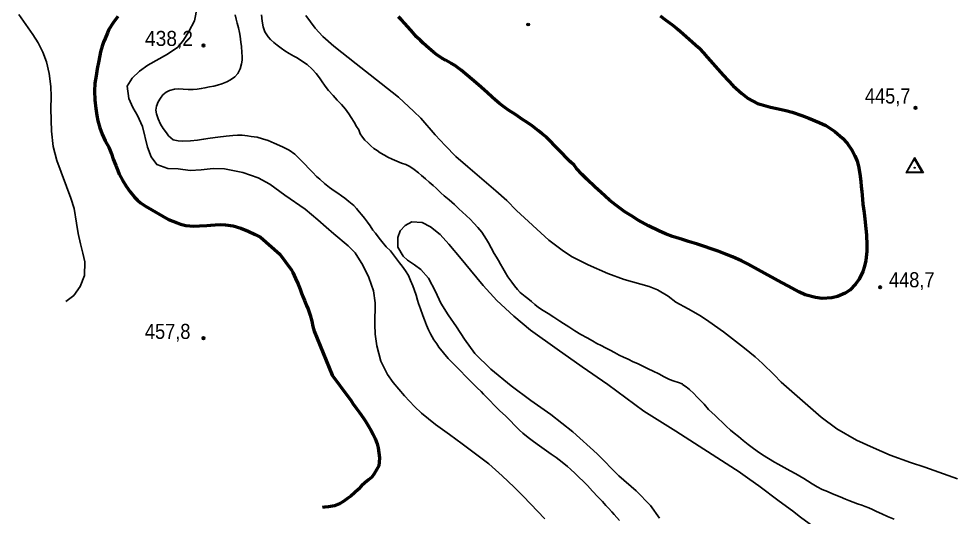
# Model space of a CAD drawing. Header units: metres. Extents: x 549268 to 556659, y 1838059 to 1844558.
# Drawn here: x 550844 to 551896, y 1840644 to 1841206 of the extents above; entities that cross this region are included whole.
import ezdxf

# ---------------------------------------------------------------- set-up
doc = ezdxf.new("R2010")
doc.units = ezdxf.units.M
doc.header["$LTSCALE"] = 0.8
for name, color, linetype, lineweight in [('1', 7, 'Continuous', 25), ('2', 7, 'Continuous', 53), ('5', 7, 'Continuous', 13), ('6', 7, 'Continuous', 13)]:
    doc.layers.add(name, color=color, linetype=linetype, lineweight=lineweight)

msp = doc.modelspace()

# ---------------------------------------------------------------- hatches: boundary and pattern name
at = {"layer": '5'}
for points in [[(551419.27, 1841199.09, 1), (551416.27, 1841199.09, 1)], [(551053.82, 1841175.54, 1), (551050.82, 1841175.54, 1)], [(551855.3, 1841105.17, 1), (551852.3, 1841105.17, 1)], [(551815.52, 1840902.96, 1), (551812.52, 1840902.96, 1)], [(551053.67, 1840845.67, 1), (551050.67, 1840845.67, 1)]]:
    msp.add_hatch(color=256, dxfattribs=at).paths.add_polyline_path(points)
at = {"layer": '6'}
msp.add_hatch(color=256, dxfattribs=at).paths.add_polyline_path([(551853.44, 1841037.69, 1), (551852.24, 1841037.69, 1)])
msp.add_hatch(color=256, dxfattribs=at).paths.add_polyline_path([(551853.44, 1841037.69, 1), (551852.24, 1841037.69, 1)])

# ---------------------------------------------------------------- linework, layer by layer
at = {"layer": '1'}
for points in [[(551045.23, 1841218.78), (551042.23, 1841203.36), (551035.83, 1841191.28), (551029.9, 1841181.59), (551023.39, 1841173.51), (551011.67, 1841165.57), (550989.61, 1841153.21), (550980.21, 1841146.46), (550971.85, 1841138.67), (550966.51, 1841129.45), (550968.24, 1841115.66), (550972.86, 1841105.6), (550978.02, 1841096.52)], [(550844.24, 1841210.45), (550860.18, 1841187.67), (550866.14, 1841178.43), (550871.59, 1841167.96), (550871.59, 1841167.96), (550875.41, 1841157.15), (550878.49, 1841143.92), (550880.59, 1841129.14), (550880.8, 1841118.14), (550880.48, 1841104.1), (550881.02, 1841079), (550882.94, 1841061.61), (550887.36, 1841045.95), (550903.03, 1841003.55), (550906.6, 1840991.55), (550909.44, 1840975.04), (550911.02, 1840963.44), (550913.73, 1840952.1), (550916.49, 1840941.43), (550918.51, 1840931.56), (550918.23, 1840916.1), (550913.54, 1840903.84), (550906.37, 1840893.73), (550897.47, 1840886.77)], [(551239.79, 1840972.17), (551236.72, 1840976.46), (551233.59, 1840980.67), (551230.16, 1840984.84), (551227.46, 1840988.03), (551224.49, 1840991.57), (551221.36, 1840995.09), (551216.01, 1840999.73), (551211.25, 1841003.43), (551207.64, 1841005.97), (551203.34, 1841009.03), (551199.43, 1841011.54), (551194.27, 1841015.42), (551188.64, 1841019.93), (551183.3, 1841024.63), (551179.59, 1841027.92), (551175.39, 1841032.15), (551170.99, 1841036.66), (551166.37, 1841041.76), (551160.85, 1841047.28), (551154.94, 1841052.83), (551148.76, 1841057.5), (551141.89, 1841060.94), (551137.75, 1841062.8), (551131.96, 1841065.53), (551125.23, 1841068.44), (551118.86, 1841070.41), (551112.68, 1841071.94), (551105.88, 1841073), (551101.65, 1841073.7), (551095.66, 1841074.41), (551090.58, 1841074.54), (551085.13, 1841074.02), (551077.64, 1841073.16), (551068.42, 1841072.16), (551059.89, 1841071.02), (551052.47, 1841069.71), (551045.44, 1841068.91), (551037.48, 1841068.15), (551028.8, 1841067.67), (551023.87, 1841067.83), (551018.26, 1841069.2), (551013.04, 1841073.53), (551010.62, 1841076.91), (551006.94, 1841081.81), (551003.94, 1841086.88), (551001.35, 1841092.85), (550999.19, 1841098.48), (550998.53, 1841102.54), (550999.26, 1841107.15), (551001.33, 1841112.09), (551003.81, 1841116.16), (551006.58, 1841119.72), (551010.32, 1841122.95), (551013.84, 1841124.85), (551019.82, 1841126.05), (551024.14, 1841126.51), (551029.36, 1841126.4), (551034.95, 1841125.87), (551040.57, 1841125.73), (551045.05, 1841126.06), (551049.71, 1841126.79), (551053.83, 1841127.54), (551058.98, 1841128.72), (551063.75, 1841129.77), (551067.86, 1841130.67), (551072.88, 1841132.22), (551078.51, 1841134.38), (551082.5, 1841136.87), (551087.59, 1841140.26), (551090.99, 1841143.75), (551093.69, 1841149.15), (551095.14, 1841154.7), (551095.82, 1841159.08), (551095.94, 1841163.08), (551095.61, 1841167.56), (551095.02, 1841174.16), (551094.37, 1841179.29), (551093.41, 1841185.77), (551092.72, 1841190.13), (551091.67, 1841195.44), (551090.17, 1841200.7), (551088.93, 1841205.07), (551087.79, 1841209.91)], [(551117.69, 1841209.96), (551118.27, 1841202.83), (551119.3, 1841196.44), (551121.16, 1841190.77), (551125.06, 1841185.27), (551127.83, 1841182.17), (551131.3, 1841178.92), (551135.38, 1841175.75), (551139.6, 1841172.6), (551143.98, 1841169.46), (551148.64, 1841166.52), (551153.84, 1841163.56), (551157.55, 1841161.5), (551162.55, 1841158.29), (551168.85, 1841153.93), (551174.55, 1841148.82), (551179.13, 1841144.02), (551182.83, 1841138.97), (551185.23, 1841135.74), (551189.42, 1841129.74), (551193.06, 1841124.6), (551198.12, 1841119.02), (551202.9, 1841113.94), (551207.5, 1841109), (551211.99, 1841103.73), (551215.9, 1841098.24), (551218.63, 1841094.21), (551221.89, 1841088.94), (551224.39, 1841084.27), (551227.16, 1841080.48), (551228.82, 1841075.78)], [(551901.19, 1840687.12), (551864.29, 1840700.15), (551848.07, 1840705.39), (551825.21, 1840713.94), (551806.46, 1840721.85), (551787.32, 1840730.74), (551765.38, 1840743.43), (551747.8, 1840756.41), (551702.63, 1840796.16), (551694.88, 1840804.27), (551681.74, 1840817.02), (551673.28, 1840824.52), (551661.44, 1840834.2), (551661.44, 1840834.2), (551637.74, 1840852.63), (551621.09, 1840864.43), (551611.88, 1840870.67), (551597.9, 1840878.78), (551584.12, 1840886.27), (551575.36, 1840893.09), (551563.33, 1840900.14), (551554.04, 1840903.91), (551525.71, 1840911.65), (551507.62, 1840918.34), (551485.23, 1840928.38), (551467.37, 1840937.44), (551457.65, 1840943.61), (551441.05, 1840956.07), (551404.69, 1840989.65), (551393.85, 1841000.62), (551381.31, 1841011.76), (551349.82, 1841038.56), (551336.41, 1841050.38), (551324.36, 1841062.75), (551313.14, 1841074.7), (551296.79, 1841093.41), (551288.96, 1841101.12), (551271.77, 1841117.26), (551239.99, 1841142.21), (551224.27, 1841154.9), (551198.99, 1841174.57), (551186.47, 1841185.46), (551178.05, 1841194.78), (551167.56, 1841209.16)], [(550978.02, 1841096.52), (550983.45, 1841084.23), (550989.22, 1841060.83), (550993.32, 1841049.8), (550999.69, 1841041.38), (551012.21, 1841036.72), (551023.92, 1841036.37), (551037.36, 1841034.68), (551049.49, 1841035.15), (551063.14, 1841036.99), (551076.05, 1841036.4), (551096.4, 1841032.33), (551113.88, 1841026.34), (551126.97, 1841019.15), (551143.94, 1841006.88), (551166.55, 1840990.9), (551181.16, 1840978.85), (551190.22, 1840970.64), (551198.94, 1840963.17), (551215.27, 1840949.78), (551222.88, 1840941.78), (551231.48, 1840927.94), (551238.41, 1840914.02), (551243.53, 1840898.97), (551245.48, 1840885.46), (551245.04, 1840860.9), (551245.62, 1840850.08), (551247.39, 1840836.94), (551251.89, 1840819.61), (551259.45, 1840804.73), (551265.92, 1840795.55), (551278.43, 1840780.51), (551289.79, 1840768.45), (551297.71, 1840761.13), (551313.32, 1840748.3), (551329.11, 1840737.17), (551343.66, 1840726.54), (551373.45, 1840704.06), (551388.5, 1840690.51), (551401.89, 1840677.79), (551411.98, 1840667.64), (551420.45, 1840658.97), (551436.46, 1840641.9)], [(551228.82, 1841075.78), (551231.36, 1841072.04), (551234.06, 1841068.85), (551237.23, 1841065.56), (551240.7, 1841062.31), (551244.12, 1841059.52), (551247.73, 1841056.98), (551251.28, 1841054.36), (551256.2, 1841051.75), (551259.85, 1841049.6), (551264.5, 1841047.34), (551269.82, 1841045.25), (551275.18, 1841042.85), (551279.99, 1841041.15), (551284.69, 1841039.13), (551289.56, 1841035.75), (551294.25, 1841031.97), (551297.77, 1841028.95), (551302.16, 1841025.13), (551306.44, 1841021.53), (551310.74, 1841017.77), (551314.22, 1841014.52), (551319.29, 1841009.48), (551323.24, 1841006.14), (551328.81, 1841001.39), (551334.66, 1840996.3), (551340.23, 1840991.01), (551343.51, 1840988.05), (551348.53, 1840983.46), (551352.3, 1840979.71), (551356.61, 1840975.27), (551361.13, 1840970.39), (551365.64, 1840964.97), (551368.28, 1840961.01), (551370.86, 1840956.96), (551373.26, 1840953.04), (551376.28, 1840947.28), (551379.57, 1840941.18), (551381.95, 1840936.87), (551384.27, 1840933.02), (551386.61, 1840929.02), (551389.24, 1840924.52), (551392.27, 1840919.3), (551395.07, 1840914.67), (551399.4, 1840908.84), (551402.45, 1840904.7), (551405.82, 1840900.44), (551408.92, 1840897.07), (551414.23, 1840892.68), (551417.45, 1840890.17), (551421.4, 1840886.82), (551425.24, 1840883.7), (551429.57, 1840880.33), (551434.68, 1840876.9), (551440.32, 1840873.47), (551446.74, 1840869.29), (551453.59, 1840864.77), (551457.7, 1840861.99), (551463.45, 1840858.34), (551470.13, 1840853.96), (551477.24, 1840849.79), (551484.08, 1840845.96), (551490.03, 1840842.56), (551495.16, 1840839.52), (551500.05, 1840837.22), (551504.89, 1840834.68), (551509.97, 1840832.1), (551515.06, 1840829.36), (551520.16, 1840826.62), (551525.06, 1840824.17), (551530.19, 1840821.81), (551535.97, 1840819.09), (551540.91, 1840817.02), (551546.86, 1840814.16), (551552.68, 1840811.13), (551558.62, 1840808.42), (551565, 1840805.23), (551570.82, 1840802.2), (551576.96, 1840799.06), (551582.01, 1840797.31), (551586.89, 1840795.69), (551591.16, 1840794), (551591.63, 1840793.37), (551595.48, 1840790.79), (551599.32, 1840787.66), (551604.15, 1840783.36), (551607.53, 1840779.64), (551612.33, 1840774.95), (551615.72, 1840771.08), (551620.66, 1840765.33), (551624.39, 1840761.88), (551628.2, 1840758.37), (551632.45, 1840754.38), (551635.65, 1840751.48), (551640.79, 1840746.53), (551645.64, 1840742.07), (551649.67, 1840738.67), (551654.62, 1840734.68), (551659.9, 1840730.44), (551665.46, 1840725.84), (551669.86, 1840722.55)], [(551654.23, 1840695.72), (551651.1, 1840697.75), (551651.1, 1840697.75), (551584.03, 1840740.62), (551547.85, 1840763.46), (551507.39, 1840793.55), (551478.72, 1840813.31), (551450.28, 1840833.37), (551420.51, 1840854.68), (551401.57, 1840870.34), (551382.62, 1840888.07), (551367.3, 1840904.83), (551352.82, 1840922.09), (551342.5, 1840935.19), (551328.4, 1840951.46), (551318.62, 1840962.3), (551307.67, 1840971.05), (551298.62, 1840976.01), (551286.87, 1840976.62), (551279.2, 1840972.68), (551273.74, 1840966.55), (551271.02, 1840959.21), (551271.23, 1840948.21), (551276.91, 1840938.02), (551282.03, 1840933.35), (551289.95, 1840928.11), (551296.96, 1840922.89), (551305.7, 1840913.09), (551313.41, 1840898.1), (551319.59, 1840885), (551327.73, 1840871.75), (551337.03, 1840858.51), (551346.07, 1840844.34), (551357.91, 1840828.44), (551375.83, 1840810.58), (551398.66, 1840791.9), (551420.94, 1840775.49), (551443.16, 1840759.59), (551468.15, 1840740.15), (551495.27, 1840715.13), (551520.02, 1840690.34), (551539.24, 1840673.55), (551555.44, 1840657.03), (551565.7, 1840642.94)], [(551520.77, 1840640.13), (551514.63, 1840646.95), (551511.8, 1840649.97), (551508.13, 1840654.19), (551505.38, 1840657.15), (551501.3, 1840661.54), (551496.26, 1840666.97), (551490.34, 1840673.21), (551484.51, 1840679.38), (551479.33, 1840684.64), (551475.52, 1840688.15), (551470.63, 1840692.91), (551465.49, 1840697.86), (551462.18, 1840700.98), (551456.03, 1840706.04), (551449.43, 1840711.04), (551443.83, 1840714.71), (551435.6, 1840720.43), (551430.36, 1840724.38), (551423.86, 1840729.16), (551417.61, 1840733.75), (551411.63, 1840738.68), (551408, 1840741.91), (551403.37, 1840746.46), (551396.74, 1840753.53), (551392.26, 1840758.11), (551385.94, 1840763.84), (551379.11, 1840770.66), (551374.89, 1840775.03), (551371.97, 1840778.12), (551367.59, 1840782.48), (551364.7, 1840785.42), (551360.49, 1840789.65), (551357.61, 1840792.43), (551353.5, 1840796.44), (551347.9, 1840802.03), (551340.91, 1840809.51), (551333.93, 1840816.31), (551327.76, 1840822.75), (551322.29, 1840829.04), (551317.37, 1840835.33), (551314.83, 1840839.07), (551311.71, 1840843.82), (551307.67, 1840850.37), (551305.57, 1840854.86), (551303.2, 1840860.39), (551300.91, 1840866.4), (551299.08, 1840871.23), (551296.55, 1840878.66), (551294.48, 1840884.76), (551293.24, 1840888.59), (551291.8, 1840893.93), (551289.36, 1840900.61), (551287.79, 1840904.55), (551285.43, 1840910.62), (551282.9, 1840916.13), (551279.68, 1840921.63), (551275.81, 1840926.82), (551272.89, 1840930.6), (551269.48, 1840935.16), (551266.18, 1840939.5), (551262.64, 1840943.89), (551258.06, 1840948.68), (551252.95, 1840954.56), (551250.03, 1840958.34), (551245.88, 1840963.88), (551242.98, 1840967.5), (551239.79, 1840972.17)], [(551669.86, 1840722.55), (551675.44, 1840718.34), (551681.65, 1840714.06), (551688.29, 1840709.98), (551695.17, 1840705.86), (551699.31, 1840703.46), (551706.06, 1840699.7), (551712.8, 1840696.1), (551719.05, 1840692.73), (551723.74, 1840690.18), (551728.23, 1840687.36), (551732.29, 1840684.88), (551737.62, 1840681.56), (551743.26, 1840678.12), (551748.76, 1840675.21), (551754.74, 1840672.73), (551760.34, 1840670.29), (551769.14, 1840666.71), (551774.82, 1840664.2), (551778.61, 1840662.75), (551783.78, 1840660.64), (551788.44, 1840658.92), (551793.54, 1840657.41), (551797.32, 1840655.97), (551801.29, 1840654.24), (551805.44, 1840652.38), (551810.07, 1840650.27), (551815.85, 1840647.55), (551822.45, 1840644.46), (551829.8, 1840641.47)], [(551904.51, 1840553.32), (551888.79, 1840558.44), (551872.32, 1840563.22), (551815.8, 1840584.66), (551804.37, 1840589.6), (551790.35, 1840596.86), (551780.99, 1840602.94), (551747.16, 1840626.51), (551738.2, 1840633.68), (551724.49, 1840643.94), (551715.42, 1840650.96), (551700.5, 1840661.74), (551677.58, 1840679.14), (551667.2, 1840686.28), (551654.23, 1840695.72)]]:
    msp.add_lwpolyline(points, dxfattribs=at)
at = {"layer": '2'}
for points in [[(550955.81, 1841207.97), (550950.57, 1841201), (550945.83, 1841193.28), (550944.05, 1841189.59), (550941.45, 1841183.46), (550939.86, 1841179.09), (550938.07, 1841174.69), (550936.24, 1841168.14), (550934.32, 1841158.23), (550932.72, 1841148.96), (550931.35, 1841141.15), (550930.01, 1841133.14), (550929.45, 1841123.8), (550930.05, 1841114.09), (550930.96, 1841104.33), (550932.25, 1841096.44), (550933.29, 1841090.56), (550935.52, 1841082.49), (550938.34, 1841075.4), (550941.61, 1841067.97), (550945.75, 1841060.95), (550948.84, 1841053.28), (550950.68, 1841047.5), (550953.44, 1841040.11), (550955.66, 1841034.58), (550957.5, 1841030.43), (550961.01, 1841023.53), (550965.32, 1841016.74), (550969.79, 1841010.37), (550974.57, 1841004.65), (550977.88, 1841000.99), (550981.41, 1840998.06), (550987.06, 1840994.39), (551012.96, 1840979.5), (551022.61, 1840975.61), (551026.56, 1840974.17), (551032.28, 1840972.43), (551041.33, 1840971.73), (551047.8, 1840972.13), (551055.87, 1840972.73), (551060.51, 1840973.11), (551065.26, 1840973.4), (551071.85, 1840973.71), (551077.07, 1840973.44), (551085.6, 1840972.06), (551094.25, 1840969.68), (551102.42, 1840966.22), (551110.31, 1840962.62), (551116.29, 1840959.6), (551138.32, 1840940.37), (551150.79, 1840923.16), (551152.78, 1840919.43), (551155.86, 1840912.69), (551158.98, 1840906.46), (551161.09, 1840901.01), (551162.78, 1840896.44), (551164.2, 1840892.44), (551165.86, 1840888.06), (551168.19, 1840882.44), (551169.95, 1840878.18), (551172.4, 1840871.56), (551174.26, 1840864.87), (551175.52, 1840858.81), (551176.71, 1840853.36), (551197.04, 1840804.05), (551215.61, 1840779.27), (551218.18, 1840775.82), (551220.57, 1840772.14), (551224.53, 1840766.53), (551227.99, 1840761.66), (551232.23, 1840755.47), (551234.6, 1840751.99), (551238.02, 1840746.61), (551240.76, 1840741.76), (551243.17, 1840737.17), (551245.6, 1840732.38), (551247.76, 1840726.54), (551248.85, 1840721.89), (551249.72, 1840716.5), (551250.36, 1840710.57), (551250.22, 1840705.97), (551249.83, 1840701.74), (551246.92, 1840697.3), (551244.55, 1840692.63), (551241.63, 1840689.1), (551238.03, 1840686.11), (551233.91, 1840682.44), (551230.25, 1840679.13), (551226.72, 1840675.53), (551222.13, 1840671.49), (551218.12, 1840667.73), (551214.85, 1840665.39), (551210.21, 1840661.75), (551205.38, 1840658.81), (551199.74, 1840656.68), (551192.97, 1840655.42)], [(551564.8, 1840966.56), (551553.12, 1840972.05), (551541.68, 1840978.72), (551534.16, 1840983.37), (551526.72, 1840988.13), (551516.11, 1840995.87), (551509.17, 1841001.27), (551499.5, 1841010), (551493.27, 1841015.87), (551483.87, 1841024.73), (551478.47, 1841030.13), (551472.26, 1841036.68), (551469.67, 1841040.41), (551465.78, 1841043.78), (551465.01, 1841044.55), (551438.31, 1841071.97), (551436.84, 1841073.16), (551433.57, 1841075.71), (551429.26, 1841079.24), (551422.35, 1841084.8), (551416.22, 1841089.02), (551411.44, 1841092.2), (551403.64, 1841097.54), (551395.78, 1841102.57), (551391.55, 1841105.5), (551385.57, 1841110.15), (551380.78, 1841114.24), (551377.26, 1841117.16), (551371.51, 1841122.35), (551361.75, 1841131.22), (551354.45, 1841137.44), (551349.35, 1841141.59), (551342.37, 1841147.75), (551334.75, 1841153.32), (551330.81, 1841155.47), (551324.89, 1841158.81), (551320.73, 1841161.14), (551314.71, 1841165.28), (551311.22, 1841168), (551305.89, 1841172.33), (551299.47, 1841178.05), (551296.46, 1841180.93), (551292.05, 1841185.27), (551285.74, 1841192.53), (551281.82, 1841197.03), (551278.99, 1841200.14), (551274.75, 1841204.7), (551271.92, 1841207.81)], [(551566.29, 1841208.81), (551572.6, 1841203.89), (551579.61, 1841199.16), (551584.74, 1841194.81), (551588.83, 1841191.45), (551595.76, 1841185.7), (551602.51, 1841179.71), (551609.52, 1841173.36), (551616.14, 1841166.03), (551616.71, 1841165.32), (551637.39, 1841142.05), (551648.54, 1841129.94), (551658.4, 1841121.24), (551665.34, 1841115.84), (551676.07, 1841110.24), (551679.89, 1841108.98), (551690.69, 1841105.89), (551697.54, 1841104.34), (551707.84, 1841102.15), (551714.92, 1841100.24), (551725.82, 1841096.39), (551733.59, 1841093.6), (551745.28, 1841088.79), (551752.87, 1841085.11), (551763.13, 1841078.68), (551771.79, 1841071.08), (551776.72, 1841065.53), (551782.59, 1841057.2), (551785.65, 1841051.22), (551788.03, 1841045.25), (551789.72, 1841039.48), (551791, 1841030.77), (551792.15, 1841022.33), (551792.69, 1841016.42), (551793.29, 1841010.8), (551793.96, 1841002.4), (551794.69, 1840996.52), (551795.98, 1840986.94), (551796.65, 1840980.08), (551797.89, 1840969.34), (551798.63, 1840961.91), (551799.1, 1840950.4), (551798.94, 1840943.15), (551797.79, 1840933.07), (551796.36, 1840926.82), (551794.7, 1840920.73), (551790.38, 1840912.09), (551786.44, 1840906.58), (551779.85, 1840899.88), (551774.51, 1840896.32), (551766.11, 1840892.57), (551759.67, 1840890.9), (551748.86, 1840890.23), (551741.38, 1840891.41), (551729.63, 1840894.38), (551722.33, 1840898), (551710.86, 1840904.19), (551703, 1840908.41), (551695.34, 1840912.66), (551683.86, 1840918.85), (551676.3, 1840923.02), (551665.42, 1840929.08), (551658.02, 1840932.79), (551647.81, 1840937.3), (551641.2, 1840940.04), (551631.49, 1840943.65), (551624.95, 1840945.82), (551615.19, 1840949.13), (551608.44, 1840951.47), (551598.4, 1840954.65), (551591.37, 1840956.86), (551580.14, 1840960.28), (551572.54, 1840963.29), (551564.8, 1840966.56)], [(551192.97, 1840655.42), (551188.84, 1840655.01), (551186.13, 1840654.78)]]:
    msp.add_lwpolyline(points, dxfattribs=at)
at = {"layer": '5'}
msp.add_circle((551417.77, 1841199.09), 1.5, dxfattribs=at)
at = {"layer": '5', "lineweight": 25}
for centre in [(551052.32, 1841175.54), (551853.8, 1841105.17), (551814.02, 1840902.96), (551052.17, 1840845.67)]:
    msp.add_circle(centre, 1.5, dxfattribs=at)
at = {"layer": '6'}
msp.add_lwpolyline([(551852.84, 1841049.24), (551842.84, 1841031.92), (551844.58, 1841032.92), (551852.84, 1841047.24)], close=True, dxfattribs=at)
msp.add_lwpolyline([(551852.84, 1841049.24), (551842.84, 1841031.92), (551844.58, 1841032.92), (551852.84, 1841047.24)], close=True, dxfattribs=at)
for points in [[(551852.84, 1841049.24), (551862.84, 1841031.92), (551842.84, 1841031.92), (551844.58, 1841032.92)], [(551852.84, 1841049.24), (551862.84, 1841031.92), (551842.84, 1841031.92), (551844.58, 1841032.92)], [(551844.58, 1841032.92), (551861.11, 1841032.92), (551852.84, 1841047.24), (551852.84, 1841049.24)], [(551844.58, 1841032.92), (551861.11, 1841032.92), (551852.84, 1841047.24), (551852.84, 1841049.24)]]:
    msp.add_lwpolyline(points, dxfattribs=at)
msp.add_circle((551852.84, 1841037.69), 0.6, dxfattribs=at)
msp.add_circle((551852.84, 1841037.69), 0.6, dxfattribs=at)

# ---------------------------------------------------------------- texts
at = {"layer": '5'}
for s, width, p in [('438,2', 0.95, (550986.42, 1841174.92)), ('445,7', 0.9, (551796.88, 1841110.06)), ('448,7', 0.9, (551824.02, 1840902.96)), ('457,8', 0.9, (550986.35, 1840844.76))]:
    msp.add_text(s, height=17, dxfattribs=dict(at, width=width)).set_placement(p)

doc.saveas('drawing.dxf')
